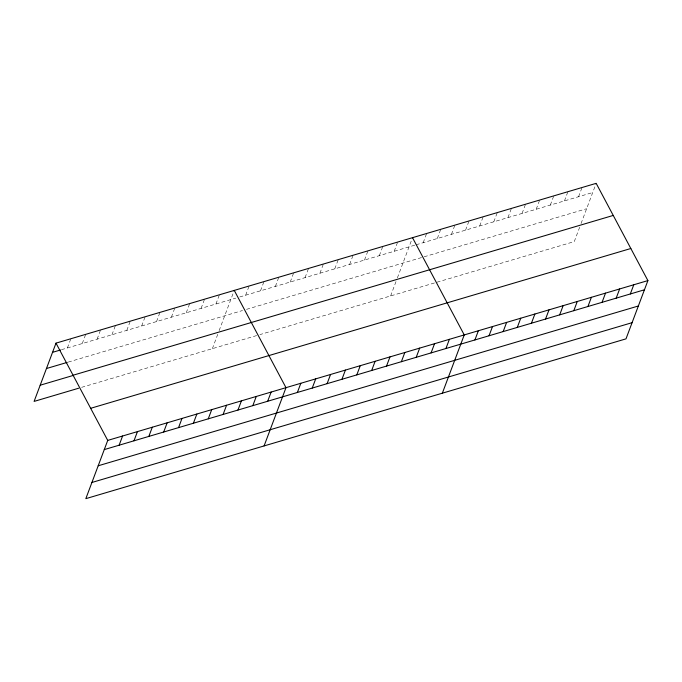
<?xml version="1.0" encoding="UTF-8"?>
<svg xmlns="http://www.w3.org/2000/svg" width="682" height="682" viewBox="0 0 682 682"><rect width="100%" height="100%" fill="white"/><g stroke="black" fill="none" stroke-linecap="round" stroke-linejoin="round"><path stroke-width="0.51" stroke-dasharray="3.41 2.56" d="M67.399 347.948L70.851 338.749M82.249 343.549L85.71 334.351M97.108 339.159L100.561 329.96M111.959 334.76L115.42 325.561M126.818 330.369L130.271 321.171M141.668 325.97L145.13 316.772M156.528 321.58L159.98 312.382M171.378 317.181L174.839 307.983M186.237 312.791L189.69 303.592M201.088 308.392L204.549 299.193M215.947 304.002L219.399 294.803M212.358 348.673L217.763 334.274M219.135 330.625L234.258 290.404M245.656 295.212L249.109 286.014M260.507 290.813L263.968 281.615M275.366 286.423L278.819 277.224M290.217 282.024L293.678 272.826M305.067 277.634L308.528 268.435M319.926 273.235L323.387 264.036M334.777 268.844L338.238 259.646M349.636 264.445L353.097 255.247M364.486 260.055L367.948 250.857M379.345 255.656L382.798 246.458M394.196 251.266L397.657 242.067M390.615 295.937L396.694 279.748M397.393 277.889L412.508 237.668M423.181 242.69L426.642 233.491M437.307 238.512L440.768 229.314M451.433 234.335L454.894 225.137M465.567 230.149L469.02 220.951M479.693 225.972L483.146 216.774M493.819 221.795L497.28 212.596M507.945 217.618L511.406 208.419M522.071 213.432L525.532 204.233M536.205 209.255L539.658 200.056M550.331 205.077L553.784 195.879M564.457 200.9L567.91 191.702M578.583 196.714L582.044 187.516M579.683 227.208L574.27 241.599L259.893 334.606M581.055 223.56L596.17 183.339M61.457 349.704L235.75 298.136M239.714 296.968L415.108 245.077M416.114 244.778L592.709 192.537M68.243 362.082L242.536 310.523M246.5 309.355L423.147 257.088M424.161 256.79L586.622 208.726M81.635 387.342L256.918 335.484"/><path stroke-width="1.02" d="M56.001 343.14L107.73 440.402L85.83 498.661L625.999 338.86L647.9 280.592L596.17 183.339L56.001 343.14L34.1 401.408L78.66 388.22M119.128 445.201L122.59 436.003M133.979 440.811L137.44 431.612M148.838 436.412L152.291 427.213M163.689 432.021L167.15 422.823M178.548 427.623L182 418.424M193.398 423.232L196.859 414.034M208.257 418.833L211.71 409.635M223.108 414.443L226.569 405.244M237.967 410.044L241.419 400.846M252.817 405.654L256.279 396.455M267.676 401.255L271.129 392.056M264.087 445.926L285.988 387.666L234.258 290.404M297.386 392.465L300.839 383.267M312.237 388.075L315.698 378.877M327.096 383.676L330.548 374.478M341.946 379.286L345.407 370.087M356.805 374.887L360.258 365.688M371.656 370.497L375.117 361.298M386.515 366.098L389.968 356.899M401.366 361.707L404.827 352.509M416.225 357.308L419.677 348.11M431.075 352.918L434.536 343.719M445.934 348.519L449.387 339.321M442.345 393.19L464.246 334.93L412.508 237.668M474.911 339.951L478.372 330.744M489.037 335.766L492.498 326.567M503.171 331.588L506.624 322.39M517.297 327.411L520.75 318.213M531.423 323.225L534.884 314.027M545.549 319.048L549.01 309.85M559.675 314.871L563.136 305.672M573.809 310.694L577.262 301.495M587.935 306.508L591.388 297.309M602.061 302.331L605.514 293.132M616.187 298.153L619.648 288.955M630.313 293.976L633.774 284.778M52.54 352.338L60.468 349.994M46.453 368.527L67.254 362.381M73.068 375.236L613.237 215.435M40.187 385.211L72.863 375.543M90.663 408.305L630.833 248.504M107.73 440.402L647.9 280.592M104.269 449.6L644.439 289.79M98.191 465.789L638.361 305.988M91.917 482.472L632.086 322.671"/></g></svg>
